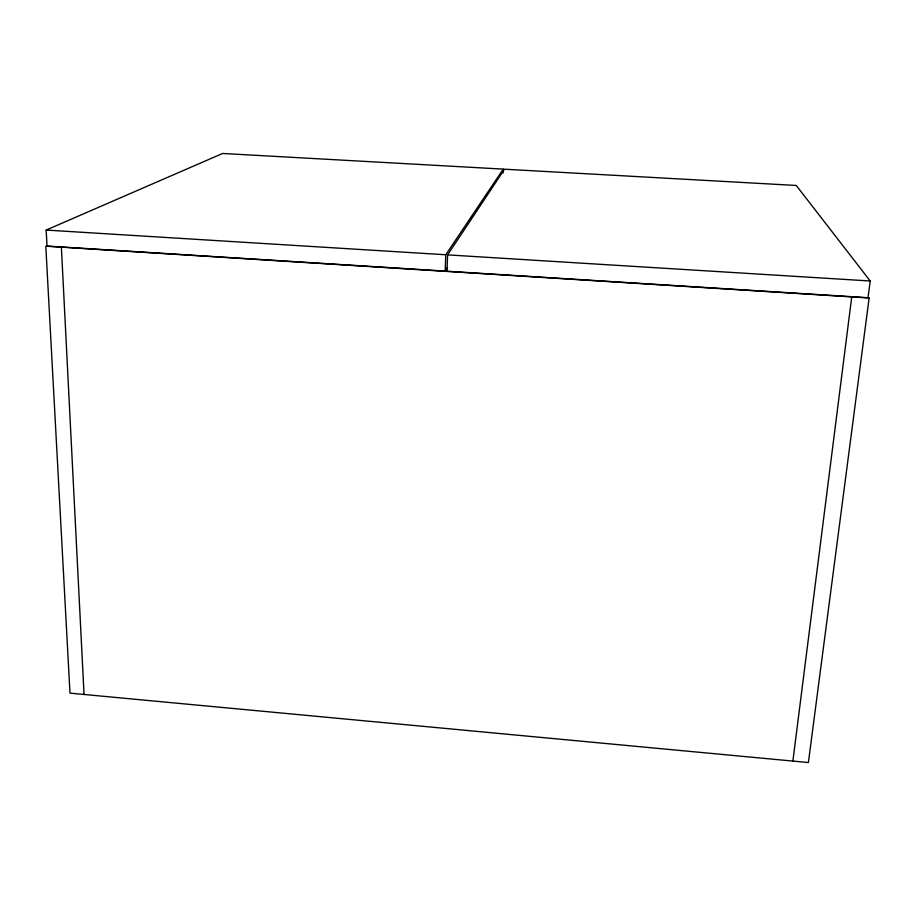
<?xml version="1.0" encoding="UTF-8"?>
<svg xmlns="http://www.w3.org/2000/svg" width="916" height="916" viewBox="0 0 916 916"><rect width="100%" height="100%" fill="white"/><g stroke="black" fill="none" stroke-linecap="round" stroke-linejoin="round"><path stroke-width="1.37" d="M445.176 271.125L445.749 254.763L503.239 169.117L222.611 153.464L46.166 230.065L47.025 246.072L445.176 271.125L447.477 267.506M447.592 254.877L447.008 271.239L868.013 297.723L870.2 280.994L796.267 185.467L504.51 169.197L447.592 254.877L870.2 280.994M503.056 172.975L503.239 169.117M792.878 761.07L851.743 296.899M46.166 230.065L445.749 254.763M61.383 247.16L84.054 694.477M869.135 297.998L808.393 762.536L69.994 693.149L45.8 246.175L869.135 297.998"/></g></svg>
